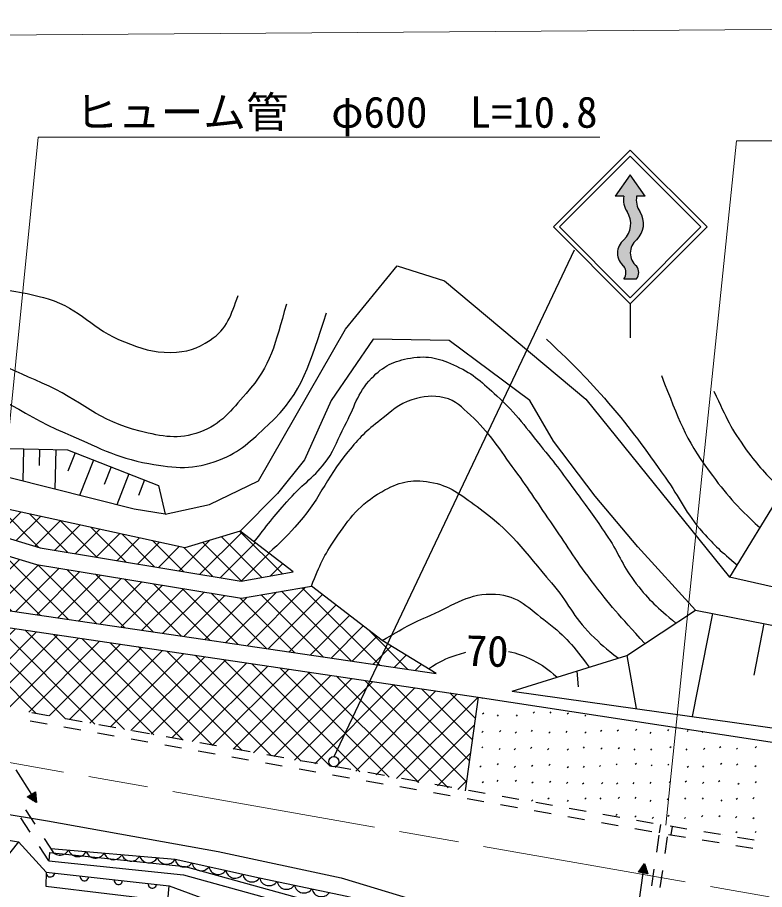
# Model space of a CAD drawing. Units: millimetres, scale not verified. Extents: x 40000 to 680000, y 20000 to 380000.
# Drawn here: x 190180 to 233972, y 286556 to 337667 of the extents above; entities that cross this region are included whole.
import ezdxf
from ezdxf.enums import TextEntityAlignment as Align

# ---------------------------------------------------------------- set-up
doc = ezdxf.new("R2010")
doc.units = ezdxf.units.MM
doc.header["$LTSCALE"] = 1000
doc.linetypes.add('CHAIN', pattern=[18.5, 12, -1.5, 3.5, -1.5])
for name, color, linetype, lineweight in [('M-BGD', 7, 'Continuous', 25), ('M-BMK', 2, 'CHAIN', 13), ('M-STR-HTXT', 7, 'Continuous', 13), ('M-STR-STRC', 7, 'Continuous', 25)]:
    doc.layers.add(name, color=color, linetype=linetype, lineweight=lineweight)
doc.styles.add('ＭＳ ゴシック', font='')
doc.styles.get('ＭＳ ゴシック').set_extended_font_data('MS Gothic')

msp = doc.modelspace()

# ---------------------------------------------------------------- hatches: boundary and pattern name
at = {"layer": 'M-BGD'}
h = msp.add_hatch(dxfattribs=at)
h.set_pattern_fill('USER', color=256, style=0, pattern_type=2)
h.set_pattern_definition([(45, (217178, 297838), (-707.107, 707.107), []), (135, (217178, 297838), (-707.107, -707.107), [])])
h.paths.add_polyline_path([(217178, 297838), (189068, 301984), (157444, 307550), (156734, 306998), (148917, 307274), (146491, 309627), (136572, 310769), (128352, 310790), (123083, 310711), (115168, 310387), (110182, 305362), (117749, 306215), (123473, 306649), (130224, 306767), (136660, 306530), (144398, 305504), (148622, 304872), (159400, 303017), (187169, 298123), (187083, 297631), (216421, 292338)])
h = msp.add_hatch(dxfattribs=at)
h.set_pattern_fill('USER', color=256, style=0, pattern_type=2)
h.set_pattern_definition([(45, (203300, 304639), (-707.107, 707.107), []), (135, (203300, 304639), (-707.107, -707.107), [])])
h.paths.add_polyline_path([(203300, 304639), (206336, 305170), (203239, 307555), (199989, 306583), (187325, 309346), (186475, 308101), (191516, 306583)])
h = msp.add_hatch(dxfattribs=at)
h.set_pattern_fill('USER', color=256, style=0, pattern_type=2)
h.set_pattern_definition([(45, (214728, 299210), (-707.107, 707.107), []), (135, (214728, 299210), (-707.107, -707.107), [])])
h.paths.add_polyline_path([(214728, 299210), (211560, 301147), (207410, 304342), (203304, 303625), (191290, 305607), (186187, 307144), (185659, 306550), (183487, 306076), (170143, 308406), (163871, 308596), (158650, 308353), (189228, 302971)])
at = {"layer": 'M-STR-STRC'}
msp.add_hatch(color=256, dxfattribs=at).paths.add_polyline_path([(226100, 328438), (226975, 327188), (226475, 327188), (226467, 327141), (226461, 327095), (226457, 327048), (226455, 327001), (226454, 326955), (226455, 326908), (226458, 326861), (226463, 326814), (226470, 326768), (226479, 326722), (226489, 326676), (226501, 326631), (226515, 326586), (226531, 326542), (226548, 326498), (226567, 326455), (226588, 326413), (226610, 326372), (226634, 326332), (226660, 326293), (226663, 326288), (226690, 326245), (226716, 326200), (226740, 326155), (226762, 326109), (226782, 326062), (226800, 326014), (226817, 325965), (226831, 325916), (226844, 325866), (226855, 325816), (226863, 325766), (226870, 325715), (226875, 325664), (226878, 325613), (226878, 325561), (226877, 325510), (226874, 325459), (226868, 325408), (226861, 325357), (226852, 325307), (226840, 325257), (226827, 325207), (226812, 325158), (226795, 325110), (226776, 325062), (226755, 325016), (226732, 324970), (226708, 324924), (226682, 324880), (226654, 324837), (226624, 324796), (226593, 324755), (226560, 324715), (226526, 324677), (226490, 324641), (226475, 324626), (226446, 324603), (226417, 324578), (226390, 324552), (226363, 324525), (226338, 324497), (226314, 324468), (226290, 324438), (226269, 324408), (226248, 324376), (226228, 324344), (226210, 324311), (226193, 324277), (226178, 324242), (226164, 324207), (226151, 324172), (226139, 324136), (226129, 324099), (226121, 324063), (226114, 324025), (226108, 323988), (226104, 323950), (226101, 323913), (226100, 323875), (226101, 323837), (226102, 323800), (226106, 323762), (226110, 323724), (226117, 323687), (226124, 323650), (226133, 323613), (226144, 323577), (226156, 323541), (226169, 323506), (226184, 323471), (226200, 323437), (226218, 323404), (226236, 323371), (226256, 323339), (226278, 323307), (226300, 323277), (226324, 323248), (226348, 323219), (226374, 323192), (226401, 323165), (226429, 323140), (226458, 323115), (226475, 323102), (226490, 323081), (226504, 323059), (226516, 323037), (226528, 323015), (226540, 322992), (226550, 322969), (226559, 322945), (226567, 322921), (226575, 322896), (226581, 322872), (226587, 322847), (226591, 322822), (226595, 322796), (226597, 322771), (226598, 322746), (226599, 322720), (226598, 322695), (226597, 322669), (226594, 322644), (226591, 322619), (226586, 322594), (226581, 322569), (226574, 322544), (226567, 322520), (226559, 322495), (226549, 322472), (226539, 322448), (226528, 322425), (226516, 322403), (226503, 322381), (226489, 322360), (226475, 322340), (225725, 322340), (225740, 322359), (225753, 322379), (225766, 322400), (225777, 322421), (225788, 322443), (225798, 322465), (225808, 322487), (225816, 322510), (225824, 322533), (225830, 322557), (225836, 322580), (225840, 322604), (225844, 322628), (225847, 322652), (225849, 322676), (225850, 322701), (225850, 322725), (225849, 322749), (225847, 322773), (225844, 322797), (225840, 322821), (225835, 322845), (225829, 322869), (225823, 322892), (225815, 322915), (225807, 322938), (225797, 322960), (225787, 322982), (225776, 323004), (225764, 323025), (225751, 323046), (225738, 323066), (225725, 323084), (225695, 323108), (225666, 323134), (225639, 323160), (225612, 323188), (225586, 323217), (225562, 323247), (225538, 323277), (225516, 323309), (225495, 323341), (225476, 323375), (225458, 323408), (225441, 323443), (225425, 323478), (225411, 323514), (225399, 323551), (225387, 323588), (225378, 323625), (225369, 323662), (225363, 323700), (225357, 323739), (225353, 323777), (225351, 323815), (225350, 323854), (225351, 323892), (225353, 323931), (225357, 323969), (225362, 324007), (225369, 324045), (225377, 324083), (225387, 324120), (225398, 324157), (225411, 324194), (225425, 324229), (225440, 324265), (225457, 324300), (225475, 324334), (225494, 324367), (225515, 324399), (225537, 324431), (225560, 324462), (225585, 324491), (225610, 324520), (225637, 324548), (225665, 324575), (225693, 324600), (225723, 324625), (225726, 324627), (225762, 324663), (225797, 324701), (225831, 324740), (225862, 324780), (225893, 324822), (225921, 324864), (225948, 324908), (225973, 324952), (225996, 324998), (226018, 325045), (226038, 325092), (226056, 325140), (226071, 325189), (226085, 325238), (226097, 325288), (226108, 325338), (226116, 325389), (226122, 325440), (226126, 325491), (226128, 325542), (226128, 325593), (226126, 325644), (226122, 325695), (226116, 325746), (226108, 325797), (226098, 325847), (226087, 325897), (226073, 325946), (226057, 325995), (226039, 326043), (226020, 326091), (225998, 326137), (225975, 326183), (225950, 326228), (225924, 326272), (225913, 326288), (225887, 326327), (225863, 326367), (225840, 326409), (225819, 326451), (225800, 326493), (225783, 326537), (225767, 326581), (225753, 326626), (225740, 326671), (225730, 326717), (225721, 326763), (225714, 326809), (225709, 326856), (225705, 326902), (225704, 326949), (225704, 326996), (225707, 327043), (225711, 327090), (225717, 327136), (225724, 327182), (225725, 327188), (225225, 327188)])

# ---------------------------------------------------------------- linework, layer by layer
at = {"layer": 'M-BGD'}
for p, q in [((190536, 312383), (190492, 310494)), ((191480, 312361), (191459, 311417)), ((192425, 312340), (192372, 310018)), ((193554, 312153), (193132, 311071)), ((194635, 311730), (193824, 309651)), ((195675, 311325), (195269, 310285)), ((196715, 310919), (196005, 309099)), ((197625, 310564), (197270, 309654)), ((235019, 309951), (231926, 304859)), ((230915, 302738), (229732, 296694)), ((233937, 302147), (233345, 299125)), ((225908, 300271), (226453, 297158)), ((222966, 299361), (223046, 298435)), ((217178, 297838), (216421, 292338)), ((217399, 297754), (217443, 297798)), ((220407, 296896), (220478, 296967)), ((221399, 296896), (221470, 296967)), ((191022, 296930), (192006, 296755)), ((192991, 296580), (193975, 296405)), ((217445, 296845), (217516, 296916)), ((218310, 296723), (218380, 296794)), ((219424, 296725), (219495, 296795)), ((222408, 296846), (222479, 296916)), ((223436, 296713), (223506, 296784)), ((190934, 296438), (191919, 296263)), ((192903, 296088), (193888, 295913)), ((194960, 296230), (195944, 296055)), ((226410, 295881), (226481, 295951)), ((194872, 295738), (195857, 295563)), ((196929, 295880), (197913, 295705)), ((198898, 295530), (199883, 295355)), ((217403, 295763), (217474, 295834)), ((218436, 295806), (218507, 295877)), ((219354, 295720), (219425, 295791)), ((220305, 295822), (220375, 295893)), ((221336, 295722), (221407, 295793)), ((222340, 295763), (222411, 295834)), ((223438, 295722), (223508, 295793)), ((224365, 295831), (224435, 295901)), ((225337, 295849), (225408, 295920)), ((227260, 295709), (227331, 295780)), ((228297, 295862), (228368, 295933)), ((229428, 295817), (229499, 295887)), ((230311, 295759), (230372, 295820)), ((196841, 295388), (197826, 295213)), ((198810, 295037), (199795, 294862)), ((200867, 295180), (201852, 295005)), ((217393, 294852), (217463, 294923)), ((223350, 294848), (223421, 294919)), ((228421, 294872), (228492, 294943)), ((231331, 294875), (231402, 294945)), ((233429, 294863), (233499, 294934)), ((200780, 294687), (201764, 294512)), ((202836, 294829), (203821, 294654)), ((204805, 294479), (205790, 294304)), ((218412, 294756), (218483, 294827)), ((219301, 294754), (219371, 294825)), ((220256, 294828), (220327, 294899)), ((221259, 294749), (221330, 294819)), ((222406, 294730), (222477, 294800)), ((224376, 294792), (224447, 294863)), ((225397, 294817), (225467, 294887)), ((226322, 294728), (226393, 294798)), ((227299, 294727), (227370, 294798)), ((229375, 294724), (229445, 294795)), ((230400, 294764), (230471, 294835)), ((232319, 294780), (232390, 294851)), ((202749, 294337), (203733, 294162)), ((204718, 293987), (205702, 293812)), ((206774, 294129), (207759, 293954)), ((218314, 293864), (218384, 293935)), ((221334, 293834), (221405, 293904)), ((225265, 293860), (225335, 293930)), ((226392, 293900), (226463, 293971)), ((228296, 293840), (228367, 293910)), ((231391, 293901), (231462, 293971)), ((232328, 293847), (232398, 293917)), ((190080, 293568), (190996, 292134)), ((206687, 293637), (207671, 293462)), ((208743, 293779), (209728, 293604)), ((210713, 293429), (211697, 293254)), ((217290, 293730), (217361, 293801)), ((219300, 293709), (219371, 293780)), ((220313, 293781), (220383, 293852)), ((222402, 293705), (222473, 293776)), ((223351, 293709), (223421, 293780)), ((224290, 293764), (224361, 293835)), ((227318, 293805), (227388, 293875)), ((229445, 293726), (229516, 293797)), ((230347, 293727), (230418, 293798)), ((233412, 293764), (233483, 293834)), ((208656, 293287), (209641, 293112)), ((210625, 292936), (211610, 292761)), ((212682, 293079), (213666, 292904)), ((217426, 292825), (217497, 292896)), ((218294, 292894), (218364, 292965)), ((219360, 292899), (219431, 292970)), ((220334, 292806), (220405, 292877)), ((221366, 292846), (221437, 292917)), ((228397, 292812), (228468, 292882)), ((229324, 292866), (229395, 292937)), ((231281, 292880), (231352, 292951)), ((233435, 292813), (233506, 292884)), ((212594, 292586), (213579, 292411)), ((214651, 292728), (215635, 292553)), ((216620, 292378), (217604, 292203)), ((222368, 292780), (222439, 292850)), ((223307, 292746), (223378, 292817)), ((224419, 292752), (224490, 292823)), ((225301, 292737), (225372, 292807)), ((226266, 292752), (226337, 292823)), ((227258, 292771), (227329, 292842)), ((230334, 292775), (230405, 292846)), ((232411, 292727), (232481, 292798)), ((190757, 291982), (191234, 292287)), ((191301, 291656), (190757, 291982)), ((190829, 291938), (190788, 292002)), ((190902, 291895), (190820, 292022)), ((190974, 291851), (190852, 292043)), ((191047, 291808), (190884, 292063)), ((191119, 291765), (190916, 292083)), ((191192, 291721), (190948, 292104)), ((191264, 291678), (190980, 292124)), ((191296, 291698), (191011, 292144)), ((191287, 291782), (191043, 292165)), ((191279, 291866), (191075, 292185)), ((191270, 291950), (191107, 292205)), ((191261, 292034), (191139, 292226)), ((191252, 292119), (191171, 292246)), ((191243, 292203), (191203, 292266)), ((191234, 292287), (191301, 291656)), ((214563, 292236), (215548, 292061)), ((216532, 291886), (217517, 291711)), ((218589, 292028), (219574, 291853)), ((221268, 291864), (221339, 291935)), ((223442, 291859), (223512, 291929)), ((224329, 291853), (224400, 291923)), ((225401, 291892), (225472, 291963)), ((226383, 291892), (226454, 291963)), ((228272, 291826), (228343, 291897)), ((229290, 291853), (229360, 291924)), ((230332, 291856), (230403, 291927)), ((232314, 291850), (232384, 291920)), ((233293, 291879), (233364, 291950)), ((218501, 291536), (219486, 291361)), ((220314, 291736), (220385, 291807)), ((220558, 291678), (221543, 291503)), ((222412, 291724), (222482, 291795)), ((227263, 291722), (227333, 291793)), ((231421, 291738), (231492, 291809)), ((191213, 290389), (190668, 291227)), ((220471, 291186), (221455, 291011)), ((222440, 290835), (223424, 290660)), ((222527, 291328), (223512, 291153)), ((224496, 290978), (225481, 290802)), ((225259, 290900), (225330, 290971)), ((226376, 290805), (226447, 290876)), ((228301, 290853), (228372, 290924)), ((230279, 290825), (230349, 290895)), ((231301, 290832), (231372, 290903)), ((232267, 290769), (232338, 290840)), ((190924, 289916), (190379, 290754)), ((224409, 290485), (225393, 290310)), ((226465, 290627), (227450, 290452)), ((227383, 290726), (227453, 290797)), ((227812, 289880), (227893, 290373)), ((229270, 290714), (229340, 290785)), ((233293, 290713), (233364, 290783)), ((226378, 290135), (227362, 289960)), ((228436, 290284), (229422, 290122)), ((228499, 289767), (228580, 290260)), ((230409, 289959), (231396, 289797)), ((232288, 289893), (232359, 289963)), ((233415, 289890), (233486, 289961)), ((192304, 288712), (191758, 289551)), ((227650, 288745), (227791, 289735)), ((228143, 288660), (228284, 289649)), ((228348, 289792), (229335, 289629)), ((230322, 289467), (231308, 289304)), ((231501, 289780), (231508, 289787)), ((232383, 289634), (233369, 289472)), ((192015, 288240), (191469, 289078)), ((232295, 289142), (233282, 288980)), ((192066, 288737), (192015, 288240)), ((226579, 287566), (226941, 288086)), ((226723, 287774), (226691, 287550)), ((226772, 287843), (226728, 287544)), ((226820, 287913), (226766, 287539)), ((226868, 287982), (226803, 287533)), ((226917, 288052), (226840, 287528)), ((226954, 288046), (226878, 287522)), ((226980, 287966), (226915, 287517)), ((226941, 288086), (227140, 287484)), ((227007, 287886), (226953, 287512)), ((227034, 287805), (226990, 287506)), ((227140, 287484), (226579, 287566)), ((226615, 285842), (226859, 287525)), ((226627, 287635), (226616, 287560)), ((226675, 287705), (226653, 287555)), ((227060, 287725), (227027, 287501)), ((227087, 287645), (227065, 287495)), ((227113, 287565), (227102, 287490)), ((227366, 286765), (227508, 287755)), ((227859, 286680), (228001, 287670))]:
    msp.add_line(p, q, dxfattribs=at)
for points in [[(115082, 325119), (117727, 316433), (120136, 315209), (128624, 315288), (137586, 314815), (143626, 312406), (148917, 307274), (156734, 306998), (157444, 307550), (189068, 301984), (217178, 297838)], [(198838, 308563), (201431, 309131), (204313, 310513), (209406, 319396), (212446, 323107), (215209, 322238), (223500, 315290), (231926, 304859)], [(229933, 302931), (226540, 306644), (224053, 309605), (221605, 312842), (220223, 315211), (215486, 318725), (211024, 318804), (208577, 315211), (206997, 311737), (205418, 309763), (203239, 307555)], [(206336, 305170), (203239, 307555), (199989, 306583), (187325, 309346), (186475, 308101)], [(158650, 308353), (189228, 302971), (214728, 299210)], [(186475, 308101), (191516, 306583), (203300, 304639), (206336, 305170)], [(186187, 307144), (191290, 305607), (203304, 303625), (207410, 304342)], [(255511, 302521), (246703, 302947), (240933, 303311), (236925, 303736), (231926, 304859)], [(214728, 299210), (211560, 301147), (207410, 304342)], [(219169, 298186), (225908, 300271), (229933, 302931), (238289, 301295), (244219, 300972), (250006, 300684), (258236, 300487), (262194, 293621)], [(113542, 297952), (117143, 299066), (121418, 299673), (127189, 299954), (131417, 300024), (137771, 299580), (144569, 298482), (159708, 295917), (191935, 290580), (201943, 288778), (209149, 287243), (217289, 284775), (226450, 281105), (233533, 277718), (239795, 274844), (242669, 273612), (244204, 271947), (248503, 271223), (250722, 272018), (255534, 268560), (248552, 266486), (241688, 263297), (238927, 260976)], [(116829, 298515), (119513, 299067), (144112, 298163), (149316, 297194), (159757, 294948), (172142, 292396), (190236, 289361), (188881, 287656)], [(219169, 298186), (249679, 293877), (257909, 294059), (262194, 293621)], [(217178, 297838), (249619, 292875), (257869, 293058), (262960, 292537)], [(190236, 289361), (191870, 287568), (199074, 286780), (206596, 284001), (209236, 284211), (212459, 281267), (214702, 280450), (220098, 279305), (223322, 276268), (224794, 274469), (225448, 272460), (225869, 269750), (227457, 267367), (230634, 267040), (232129, 266620), (233554, 265732), (235330, 262275), (239558, 258794)], [(192136, 288970), (199423, 288344), (204376, 287246), (209492, 286171), (214725, 284863), (218322, 283672), (221593, 282574), (225043, 281669)], [(192066, 288737), (200015, 287914), (208920, 285453), (220554, 280496), (224847, 276674), (225979, 275050), (226500, 273956), (226958, 269972), (228286, 268545), (230957, 268233), (232848, 267611), (234498, 266477), (236037, 263731), (238952, 260952), (242760, 258073)], [(192015, 288240), (199922, 287421), (208754, 284980), (220282, 280068), (224471, 276339), (225546, 274798), (226013, 273816), (226480, 269752), (228045, 268070), (230848, 267743), (232624, 267159), (234119, 266131), (235637, 263421), (238628, 260571), (242459, 257674)], [(191870, 287568), (191844, 286759), (198992, 285895), (199074, 286780)]]:
    msp.add_lwpolyline(points, dxfattribs=at)
msp.add_lwpolyline([(198838, 308563), (197016, 308843), (187227, 311320), (187998, 312441), (193114, 312324), (198441, 310245)], close=True, dxfattribs=at)
msp.add_circle((208726, 294051), 300, dxfattribs=at)
for centre, radius, start, end in [((192675, 289140), 565, 197.448, 332.7227), ((193716, 289050), 565, 197.448, 332.7227), ((194757, 288961), 565, 197.448, 332.7227), ((195798, 288871), 565, 197.448, 332.7227), ((196839, 288782), 565, 197.448, 332.7227), ((197880, 288692), 565, 197.448, 332.7227), ((198921, 288603), 565, 197.448, 332.7227), ((199960, 288422), 543, 188.2919, 326.7078), ((200951, 288202), 543, 188.2919, 326.7078), ((201941, 287983), 543, 188.2919, 326.7078), ((192118, 287541), 250, 173.7608, 353.7608), ((194106, 287324), 250, 173.7608, 353.7608), ((202932, 287763), 543, 188.2919, 326.7078), ((203922, 287544), 543, 188.2919, 326.7078), ((204932, 287349), 565, 190.5323, 325.7431), ((196095, 287106), 250, 173.7608, 353.7608), ((198083, 286889), 250, 173.7608, 353.7608), ((205955, 287134), 565, 190.5323, 325.7431), ((206978, 286919), 565, 190.5323, 325.7431), ((208001, 286704), 565, 190.5323, 325.7431)]:
    msp.add_arc(centre, radius, start, end, dxfattribs=at)
for points, knots in [([(205944, 320861), (205258, 318499), (205078, 317298), (203583, 315626), (202663, 314596), (202161, 313838), (200863, 313367), (199581, 312903), (198699, 313104), (197373, 313419), (194939, 313995), (193918, 315244), (191624, 316241), (189388, 317214), (188174, 317898), (185825, 318551), (183180, 319287), (181602, 319270), (178896, 319731), (176310, 320172), (174814, 320201), (172275, 320861), (170042, 321441), (168840, 321946), (166681, 322760), (164890, 323434), (164005, 324135), (162164, 324659), (159501, 325416), (157944, 325675), (155184, 325890), (152606, 326092), (151148, 325872), (148563, 325788), (146657, 325726), (145594, 325558), (143688, 325531), (142084, 325508), (141156, 325275), (139582, 325582), (138386, 325816), (137690, 326017), (136656, 326660), (135633, 327297), (135126, 327819), (134449, 328816), (133433, 330313), (133516, 331411), (133423, 333332)], [0, 0, 0, 0, 1, 1, 1, 2, 2, 2, 3, 3, 3, 4, 4, 4, 5, 5, 5, 6, 6, 6, 7, 7, 7, 8, 8, 8, 9, 9, 9, 10, 10, 10, 11, 11, 11, 12, 12, 12, 13, 13, 13, 14, 14, 14, 15, 15, 15, 16, 16, 16, 16]), ([(139838, 333332), (140897, 331650), (141357, 330859), (142815, 329791), (144132, 328826), (145020, 328404), (146613, 328046), (149000, 327509), (150430, 328297), (152875, 328200), (156498, 328056), (158626, 328272), (162113, 327276), (164778, 326516), (165835, 325050), (168374, 323940), (170704, 322922), (172028, 322266), (174533, 321836), (177460, 321333), (179160, 321534), (182129, 321528), (184477, 321523), (185790, 321918), (188134, 321784), (189654, 321698), (190523, 321598), (191984, 321169), (193904, 320604), (194577, 319363), (196449, 318654), (197467, 318267), (198080, 318019), (199169, 318038), (200114, 318054), (200692, 318233), (201479, 318756), (202484, 319425), (202696, 320208), (203121, 321374)], [0, 0, 0, 0, 1, 1, 1, 2, 2, 2, 3, 3, 3, 4, 4, 4, 5, 5, 5, 6, 6, 6, 7, 7, 7, 8, 8, 8, 9, 9, 9, 10, 10, 10, 11, 11, 11, 12, 12, 12, 13, 13, 13, 13]), ([(162800, 322237), (163157, 322143), (163526, 322043), (163909, 321938), (166940, 321111), (168376, 319858), (171403, 319013), (174212, 318229), (175911, 318385), (178793, 317935), (181564, 317502), (183188, 317556), (185876, 316755), (188823, 315876), (190130, 314522), (192959, 313316), (194843, 312512), (195872, 311892), (197886, 311520), (199465, 311227), (200492, 311151), (201992, 311725), (203280, 312218), (203851, 312844), (204866, 313778), (206997, 315740), (207258, 317362), (208305, 320347)], [0, 0, 0, 0, 1, 1, 1, 2, 2, 2, 3, 3, 3, 4, 4, 4, 5, 5, 5, 6, 6, 6, 7, 7, 7, 8, 8, 8, 9, 9, 9, 9]), ([(221194, 318820), (222966, 317122), (223492, 316612), (224826, 315069), (226222, 313455), (226896, 312459), (228142, 310726), (229038, 309482), (229329, 308623), (230358, 307486), (231083, 306685), (231393, 306390), (232369, 305587)], [0, 0, 0, 0, 1, 1, 1, 2, 2, 2, 3, 3, 3, 4, 4, 4, 4]), ([(204055, 306926), (205004, 308152), (205273, 308501), (206120, 309453), (206947, 310382), (207619, 310724), (208331, 311743), (208828, 312456), (208946, 312952), (209358, 313717), (209953, 314824), (210065, 315615), (210937, 316520), (211635, 317246), (212233, 317538), (213227, 317704), (214277, 317880), (214944, 317676), (215911, 317231), (216954, 316751), (217432, 316267), (218280, 315494), (219475, 314404), (219981, 313628), (221004, 312375), (221861, 311326), (222298, 310705), (223097, 309611), (223775, 308681), (224162, 308164), (224794, 307203), (225479, 306162), (225685, 305460), (226452, 304479), (227241, 303470), (227643, 303131), (228772, 302163)], [0, 0, 0, 0, 1, 1, 1, 2, 2, 2, 3, 3, 3, 4, 4, 4, 5, 5, 5, 6, 6, 6, 7, 7, 7, 8, 8, 8, 9, 9, 9, 10, 10, 10, 11, 11, 11, 12, 12, 12, 12]), ([(227928, 316673), (228972, 314052), (229284, 313042), (230731, 311067), (231756, 309670), (232238, 309134), (233693, 307766)], [0, 0, 0, 0, 1, 1, 1, 2, 2, 2, 2]), ([(226963, 300968), (225416, 302671), (224955, 303160), (223807, 304676), (222824, 305976), (222366, 306771), (221438, 308111), (220562, 309377), (220105, 310111), (219188, 311348), (218287, 312563), (217860, 313332), (216740, 314349), (216205, 314834), (215906, 315218), (215201, 315375), (214477, 315536), (214015, 315474), (213306, 315257), (212484, 315004), (212136, 314591), (211450, 314072), (210624, 313447), (210216, 313015), (209555, 312217), (208207, 310589), (207876, 309342), (206436, 307795), (205861, 307177), (205649, 306936), (204902, 306274)], [0, 0, 0, 0, 1, 1, 1, 2, 2, 2, 3, 3, 3, 4, 4, 4, 5, 5, 5, 6, 6, 6, 7, 7, 7, 8, 8, 8, 9, 9, 9, 10, 10, 10, 10]), ([(231008, 315765), (231759, 314142), (231995, 313565), (232903, 312331), (233640, 311329), (233980, 310965), (235019, 309951)], [0, 0, 0, 0, 1, 1, 1, 2, 2, 2, 2]), ([(207410, 304342), (207913, 305625), (208134, 306100), (208811, 307100), (209661, 308356), (210219, 309111), (211531, 309872), (212504, 310436), (213245, 310625), (214354, 310436), (215556, 310231), (216133, 309708), (217125, 308999), (219109, 307582), (219891, 306377), (221488, 304534), (222462, 303410), (222734, 302546), (223797, 301506), (224392, 300925), (224631, 300702), (225409, 300117)], [0, 0, 0, 0, 1, 1, 1, 2, 2, 2, 3, 3, 3, 4, 4, 4, 5, 5, 5, 6, 6, 6, 7, 7, 7, 7]), ([(211560, 301147), (212839, 301906), (213256, 302132), (214405, 302635), (215834, 303260), (216646, 303956), (218203, 303867), (219546, 303789), (220161, 303040), (221231, 302224), (222352, 301369), (222727, 300861), (223694, 299586)], [0, 0, 0, 0, 1, 1, 1, 2, 2, 2, 3, 3, 3, 4, 4, 4, 4]), ([(214269, 299491), (214961, 299936), (215258, 300088), (215955, 300318), (216135, 300377), (216303, 300425), (216463, 300465)], [0, 0, 0, 0, 1, 1, 1, 2, 2, 2, 2]), ([(218965, 300499), (219477, 300415), (219856, 300264), (220394, 299994), (220998, 299691), (221230, 299505), (221813, 299004)], [0, 0, 0, 0, 1, 1, 1, 2, 2, 2, 2])]:
    msp.add_open_spline(points, degree=3, knots=knots, dxfattribs=at)
at = {"layer": 'M-BMK'}
msp.add_line((265754, 280565), (179932, 295725), dxfattribs=at)
at = {"layer": 'M-STR-HTXT'}
for points in [[(73322, 325320), (118626, 336111), (331186, 337667)], [(187877, 295518), (191391, 330653), (224317, 330653)], [(263444, 330427), (232323, 330427), (228194, 290324)]]:
    msp.add_lwpolyline(points, dxfattribs=at)
at = {"layer": 'M-STR-STRC'}
for p, q in [((221599, 325389), (226100, 329889)), ((230600, 325389), (226100, 329889)), ((221953, 325389), (226100, 329536)), ((230246, 325389), (226100, 329536)), ((226100, 328438), (225225, 327188)), ((226975, 327188), (226100, 328438)), ((225725, 327188), (225225, 327188)), ((226975, 327188), (226475, 327188)), ((226099, 320889), (221599, 325389)), ((226100, 321242), (221953, 325389)), ((230600, 325389), (226100, 320888)), ((230246, 325389), (226100, 321242)), ((208726, 294322), (222841, 324044)), ((225725, 322340), (226475, 322340)), ((226100, 320888), (226100, 318888))]:
    msp.add_line(p, q, dxfattribs=at)
for centre, radius, start, end in [((226898, 326963), 1194, 169.1454, 214.3989), ((227648, 326963), 1194, 169.1435, 214.4057), ((224823, 325570), 1305, 313.7782, 33.3934), ((225573, 325570), 1306, 313.7389, 33.3859), ((226332, 323855), 981, 128.1013, 231.818), ((227062, 323864), 962, 127.5991, 232.4009), ((225232, 322711), 618, 323.0004, 37.0483), ((225950, 322721), 649, 324.0542, 35.949)]:
    msp.add_arc(centre, radius, start, end, dxfattribs=at)

# ---------------------------------------------------------------- texts
at = {"layer": 'M-BGD', "style": 'ＭＳ ゴシック'}
msp.add_text('70', height=1833, rotation=358.152, dxfattribs=at).set_placement((217716, 300549), align=Align.MIDDLE_CENTER)
at = {"layer": 'M-STR-HTXT', "style": 'ＭＳ ゴシック'}
msp.add_text('ヒューム管\u3000φ600  L=10.8', height=1833, dxfattribs=at).set_placement((208877, 330653), align=Align.BOTTOM_CENTER)

doc.saveas('drawing.dxf')
